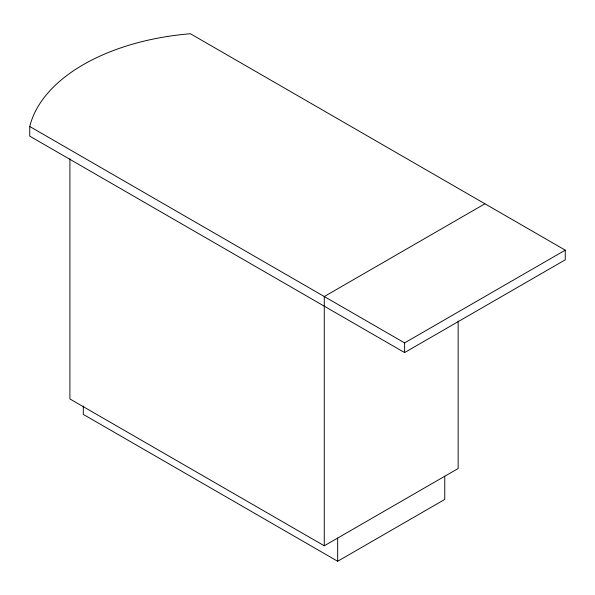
<?xml version="1.0" encoding="UTF-8"?>
<svg xmlns="http://www.w3.org/2000/svg" width="595" height="595" viewBox="0 0 595 595"><rect width="100%" height="100%" fill="white"/><g stroke="black" fill="none" stroke-linecap="round" stroke-linejoin="round"><path stroke-width="0.89" d="M484.925 203.78L324.275 296.533L324.275 545.801L458.15 468.51L458.15 321.032M29.75 126.49L404.6 342.906L565.25 250.153L565.25 259.822L404.6 352.567L29.75 136.151L29.75 126.49A189.329 109.309 0 0 1 190.4 33.736L565.25 250.153M83.3 406.058L83.3 414.403L337.663 561.264L444.762 499.428L444.762 476.238M324.275 545.801L69.913 398.947L69.913 158.724M404.6 342.906L404.6 352.567M337.663 538.073L337.663 561.264"/></g></svg>
